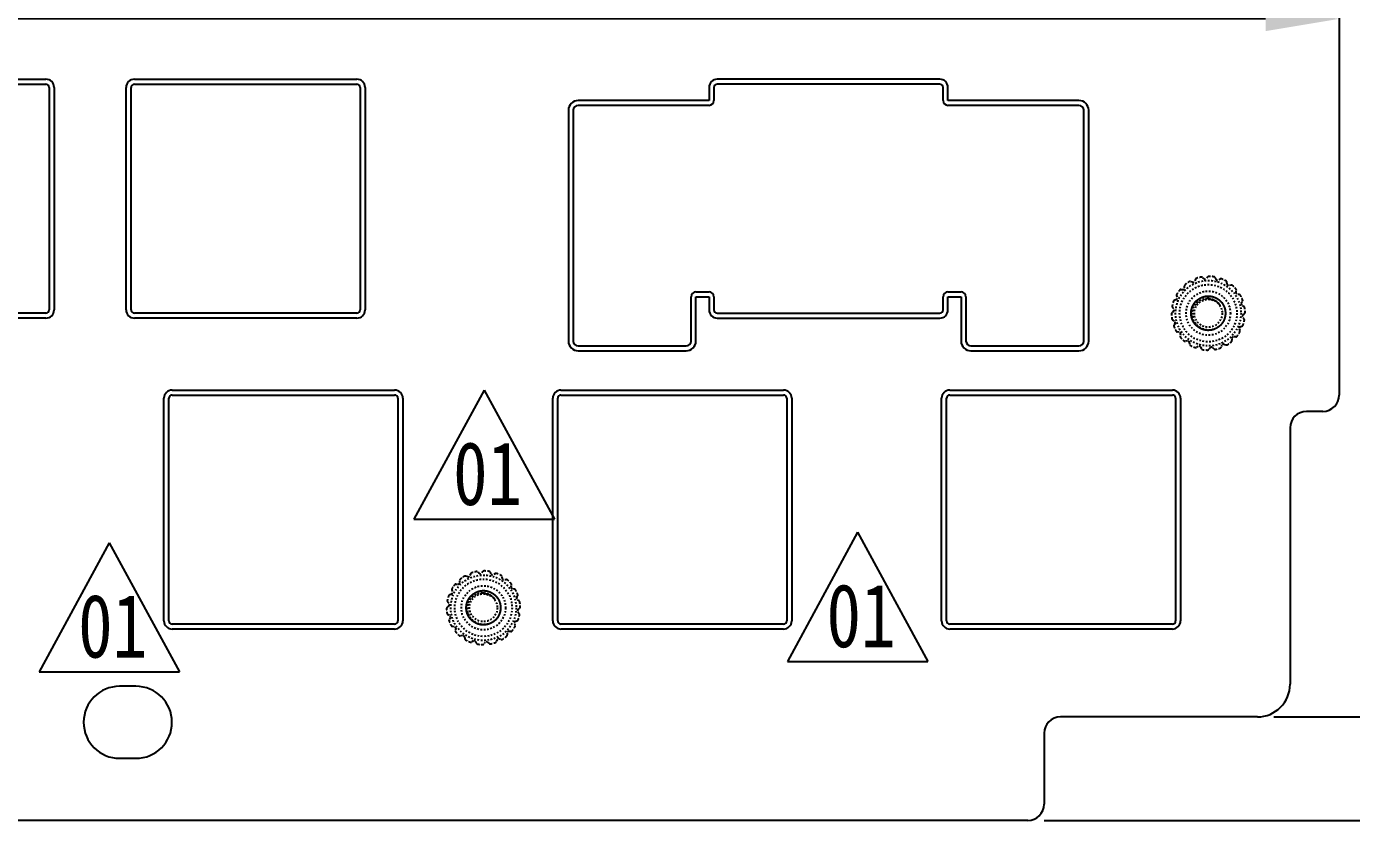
# Model space of a CAD drawing. Header units: inches. Extents: x 1466 to 2567, y -36 to 323.
# Drawn here: x 2398.3 to 2479.2, y 131.8 to 180.3 of the extents above; entities that cross this region are included whole.
import ezdxf

# ---------------------------------------------------------------- set-up
doc = ezdxf.new("R2010")
doc.units = ezdxf.units.IN
doc.header["$LTSCALE"] = 0.909449
doc.header["$MEASUREMENT"] = 0
doc.header["$PDMODE"] = 3
doc.header["$PDSIZE"] = 0.3125
doc.linetypes.add('HIDDEN', pattern=[0.2, 0.1, -0.1])
doc.linetypes.add('PHANTOM', pattern=[0.8, 0.45, -0.05, 0.1, -0.05, 0.1, -0.05])
doc.layers.get('0').update_dxf_attribs({"linetype": 'CONTINUOUS'})
doc.layers.get('Defpoints').update_dxf_attribs({"linetype": 'CONTINUOUS'})
doc.layers.add('DEFAULT_2', color=8, linetype='HIDDEN')
doc.layers.add('DEFAULT_3', color=7, linetype='PHANTOM')
doc.styles.get("Standard").update_dxf_attribs({"font": 'txt', "width": 0.8})
doc.dimstyles.get("Standard").update_dxf_attribs({"dimtxt": 6, "dimasz": 4.5, "dimexe": 1, "dimexo": 1, "dimgap": 0.09, "dimtad": 0, "dimzin": 1, "dimdsep": 46, "dimtxsty": 'STANDARD', "dimcen": 0.09, "dimclrd": 5, "dimclre": 5, "dimclrt": 1, "dimadec": 0, "dimazin": 0, "dimtp": 0.01, "dimtm": 0.01, "dimtfac": 1, "dimtofl": 0, "dimtmove": 0, "dimatfit": 3, "dimfxl": 1, "dimtolj": 1, "dimtzin": 4, "dimarcsym": 0})

# ---------------------------------------------------------------- blocks, each defined once
blk = doc.blocks.new('*D18')
at = {"layer": 'DEFAULT_3', "color": 3, "linetype": 'ByBlock', "lineweight": -2}
for p, q in [((2183.571, 187.772), (2183.571, 179.759)), ((2478.477, 187.772), (2478.477, 179.759)), ((2183.571, 180.759), (2179.071, 180.759)), ((2473.977, 180.759), (2188.071, 180.759))]:
    blk.add_line(p, q, dxfattribs=at)
at = {"layer": 'DEFAULT_3', "color": 3, "linetype": 'ByBlock'}
for points in [[(2188.071, 181.509), (2188.071, 180.009), (2183.571, 180.759)], [(2473.977, 181.509), (2473.977, 180.009), (2478.477, 180.759)]]:
    blk.add_solid(points, dxfattribs=at)
at = {"layer": 'Defpoints', "color": 0, "linetype": 'ByBlock'}
for p in [(2183.571, 188.772), (2478.477, 188.772), (2478.477, 180.759)]:
    blk.add_point(p, dxfattribs=at)
at = {"layer": 'DEFAULT_3', "color": 3, "linetype": 'ByBlock', "insert": (2160.981, 180.759), "char_height": 6, "attachment_point": 5}
blk.add_mtext('\\A1;294.91%%P0.1', dxfattribs=at)
blk = doc.blocks.new('*D21')
at = {"layer": 'DEFAULT_3', "color": 3, "linetype": 'ByBlock', "lineweight": -2}
for p, q in [((2474.477, 239.072), (2489.264, 239.072)), ((2488.264, 234.572), (2488.264, 205.877)), ((2488.264, 142.602), (2488.264, 171.297)), ((2474.477, 138.102), (2489.264, 138.102))]:
    blk.add_line(p, q, dxfattribs=at)
at = {"layer": 'DEFAULT_3', "color": 3, "linetype": 'ByBlock'}
for points in [[(2487.514, 234.572), (2489.014, 234.572), (2488.264, 239.072)], [(2487.514, 142.602), (2489.014, 142.602), (2488.264, 138.102)]]:
    blk.add_solid(points, dxfattribs=at)
at = {"layer": 'Defpoints', "color": 0, "linetype": 'ByBlock'}
for p in [(2473.477, 239.072), (2488.264, 239.072), (2473.477, 138.102)]:
    blk.add_point(p, dxfattribs=at)
at = {"layer": 'DEFAULT_3', "color": 3, "linetype": 'ByBlock', "insert": (2488.264, 188.587), "char_height": 6, "attachment_point": 5, "rotation": 90}
blk.add_mtext('\\A1;100.97%%P0.1', dxfattribs=at)
blk = doc.blocks.new('*D22')
at = {"layer": 'DEFAULT_3', "color": 3, "linetype": 'ByBlock', "lineweight": -2}
for p, q in [((2459.942, 244.772), (2514.614, 244.772)), ((2513.614, 240.272), (2513.614, 204.762)), ((2513.614, 136.272), (2513.614, 171.782)), ((2460.442, 131.772), (2514.614, 131.772))]:
    blk.add_line(p, q, dxfattribs=at)
at = {"layer": 'DEFAULT_3', "color": 3, "linetype": 'ByBlock'}
for points in [[(2512.864, 240.272), (2514.364, 240.272), (2513.614, 244.772)], [(2512.864, 136.272), (2514.364, 136.272), (2513.614, 131.772)]]:
    blk.add_solid(points, dxfattribs=at)
at = {"layer": 'Defpoints', "color": 0, "linetype": 'ByBlock'}
for p in [(2458.942, 244.772), (2459.442, 131.772), (2513.614, 131.772)]:
    blk.add_point(p, dxfattribs=at)
at = {"layer": 'DEFAULT_3', "color": 3, "linetype": 'ByBlock', "insert": (2513.614, 188.272), "char_height": 6, "attachment_point": 5, "rotation": 90}
blk.add_mtext('\\A1;113.00%%P0.1', dxfattribs=at)

msp = doc.modelspace()

# ---------------------------------------------------------------- linework, layer by layer
at = {"color": 7, "linetype": 'Continuous'}
for p, q in [((2478.477, 219.772), (2478.477, 157.772)), ((2385.842, 177.072), (2399.442, 177.072)), ((2385.842, 176.772), (2399.442, 176.772)), ((2399.642, 176.572), (2399.642, 162.972)), ((2399.942, 176.572), (2399.942, 162.972)), ((2404.342, 162.972), (2404.342, 176.572)), ((2404.642, 162.972), (2404.642, 176.572)), ((2404.842, 177.072), (2418.442, 177.072)), ((2404.842, 176.772), (2418.442, 176.772)), ((2418.642, 176.572), (2418.642, 162.972)), ((2418.942, 176.572), (2418.942, 162.972)), ((2439.967, 176.572), (2439.967, 175.772)), ((2440.267, 176.572), (2440.267, 175.772)), ((2454.067, 177.072), (2440.467, 177.072)), ((2454.067, 176.772), (2440.467, 176.772)), ((2454.267, 175.772), (2454.267, 176.572)), ((2454.567, 175.772), (2454.567, 176.572)), ((2439.967, 175.772), (2431.967, 175.772)), ((2462.567, 175.772), (2454.567, 175.772)), ((2431.367, 175.172), (2431.367, 161.072)), ((2431.667, 175.172), (2431.667, 161.072)), ((2439.967, 175.472), (2431.967, 175.472)), ((2462.567, 175.472), (2454.567, 175.472)), ((2462.867, 161.072), (2462.867, 175.172)), ((2463.167, 161.072), (2463.167, 175.172)), ((2438.867, 161.072), (2438.867, 163.772)), ((2439.167, 164.072), (2439.967, 164.072)), ((2439.167, 163.772), (2439.967, 163.772)), ((2439.167, 161.072), (2439.167, 163.772)), ((2439.967, 163.772), (2439.967, 162.972)), ((2440.267, 163.772), (2440.267, 162.972)), ((2454.267, 162.972), (2454.267, 163.772)), ((2454.567, 164.072), (2455.367, 164.072)), ((2454.567, 163.772), (2455.367, 163.772)), ((2454.567, 162.972), (2454.567, 163.772)), ((2455.367, 163.772), (2455.367, 161.072)), ((2455.667, 163.772), (2455.667, 161.072)), ((2399.442, 162.772), (2385.842, 162.772)), ((2418.442, 162.772), (2404.842, 162.772)), ((2440.467, 162.772), (2454.067, 162.772)), ((2399.442, 162.472), (2385.842, 162.472)), ((2418.442, 162.472), (2404.842, 162.472)), ((2440.467, 162.472), (2454.067, 162.472)), ((2431.967, 160.772), (2438.567, 160.772)), ((2431.967, 160.472), (2438.567, 160.472)), ((2455.967, 160.772), (2462.567, 160.772)), ((2455.967, 160.472), (2462.567, 160.472)), ((2407.152, 158.072), (2420.752, 158.072)), ((2430.917, 158.072), (2444.517, 158.072)), ((2454.682, 158.072), (2468.282, 158.072)), ((2406.652, 143.972), (2406.652, 157.572)), ((2406.952, 143.972), (2406.952, 157.572)), ((2407.152, 157.772), (2420.752, 157.772)), ((2420.952, 157.572), (2420.952, 143.972)), ((2421.252, 157.572), (2421.252, 143.972)), ((2430.417, 143.972), (2430.417, 157.572)), ((2430.717, 143.972), (2430.717, 157.572)), ((2430.917, 157.772), (2444.517, 157.772)), ((2444.717, 157.572), (2444.717, 143.972)), ((2445.017, 157.572), (2445.017, 143.972)), ((2454.182, 143.972), (2454.182, 157.572)), ((2454.482, 143.972), (2454.482, 157.572)), ((2454.682, 157.772), (2468.282, 157.772)), ((2468.482, 157.572), (2468.482, 143.972)), ((2468.782, 157.572), (2468.782, 143.972)), ((2477.477, 156.772), (2476.477, 156.772)), ((2475.477, 155.772), (2475.477, 140.102)), ((2420.752, 143.772), (2407.152, 143.772)), ((2420.752, 143.472), (2407.152, 143.472)), ((2444.517, 143.772), (2430.917, 143.772)), ((2444.517, 143.472), (2430.917, 143.472)), ((2468.282, 143.772), (2454.682, 143.772)), ((2468.282, 143.472), (2454.682, 143.472)), ((2404.942, 139.972), (2403.942, 139.972)), ((2473.477, 138.102), (2461.442, 138.102)), ((2460.442, 137.102), (2460.442, 132.772)), ((2403.942, 135.572), (2404.942, 135.572)), ((2459.442, 131.772), (2397.442, 131.772))]:
    msp.add_line(p, q, dxfattribs=at)
at = {"color": 2}
for p, q in [((2426.226, 158.071), (2421.932, 150.179)), ((2426.226, 158.071), (2430.52, 150.179)), ((2421.932, 150.179), (2430.52, 150.179)), ((2449.046, 149.383), (2444.752, 141.491)), ((2449.046, 149.383), (2453.34, 141.491)), ((2403.31, 148.749), (2399.016, 140.857)), ((2403.31, 148.749), (2407.604, 140.857)), ((2444.752, 141.491), (2453.34, 141.491)), ((2399.016, 140.857), (2407.604, 140.857))]:
    msp.add_line(p, q, dxfattribs=at)
at = {"color": 7, "linetype": 'Continuous'}
for centre, radius, start, end in [((2399.442, 176.572), 0.5, 0, 90), ((2399.442, 176.572), 0.2, 0, 90), ((2404.842, 176.572), 0.5, 90, 180), ((2404.842, 176.572), 0.2, 90, 180), ((2418.442, 176.572), 0.5, 0, 90), ((2418.442, 176.572), 0.2, 0, 90), ((2440.467, 176.572), 0.5, 90, 180), ((2440.467, 176.572), 0.2, 90, 180), ((2454.067, 176.572), 0.5, 0, 90), ((2454.067, 176.572), 0.2, 0, 90), ((2431.967, 175.172), 0.6, 90, 180), ((2439.967, 175.772), 0.3, 270, 0), ((2454.567, 175.772), 0.3, 180, 270), ((2462.567, 175.172), 0.6, 0, 90), ((2431.967, 175.172), 0.3, 90, 180), ((2462.567, 175.172), 0.3, 0, 90), ((2439.167, 163.772), 0.3, 90, 180), ((2439.967, 163.772), 0.3, 0, 90), ((2454.567, 163.772), 0.3, 90, 180), ((2455.367, 163.772), 0.3, 0, 90), ((2399.442, 162.972), 0.5, 270, 0), ((2399.442, 162.972), 0.2, 270, 0), ((2404.842, 162.972), 0.5, 180, 270), ((2404.842, 162.972), 0.2, 180, 270), ((2418.442, 162.972), 0.5, 270, 0), ((2418.442, 162.972), 0.2, 270, 0), ((2440.467, 162.972), 0.5, 180, 270), ((2440.467, 162.972), 0.2, 180, 270), ((2454.067, 162.972), 0.5, 270, 0), ((2454.067, 162.972), 0.2, 270, 0), ((2431.967, 161.072), 0.6, 180, 270), ((2431.967, 161.072), 0.3, 180, 270), ((2438.567, 161.072), 0.6, 270, 0), ((2438.567, 161.072), 0.3, 270, 0), ((2455.967, 161.072), 0.6, 180, 270), ((2455.967, 161.072), 0.3, 180, 270), ((2462.567, 161.072), 0.6, 270, 0), ((2462.567, 161.072), 0.3, 270, 0), ((2407.152, 157.572), 0.5, 90, 180), ((2420.752, 157.572), 0.5, 0, 90), ((2430.917, 157.572), 0.5, 90, 180), ((2444.517, 157.572), 0.5, 0, 90), ((2454.682, 157.572), 0.5, 90, 180), ((2468.282, 157.572), 0.5, 0, 90), ((2407.152, 157.572), 0.2, 90, 180), ((2420.752, 157.572), 0.2, 0, 90), ((2430.917, 157.572), 0.2, 90, 180), ((2444.517, 157.572), 0.2, 0, 90), ((2454.682, 157.572), 0.2, 90, 180), ((2468.282, 157.572), 0.2, 0, 90), ((2477.477, 157.772), 1, 270, 0), ((2476.477, 155.772), 1, 90, 180), ((2407.152, 143.972), 0.5, 180, 270), ((2407.152, 143.972), 0.2, 180, 270), ((2420.752, 143.972), 0.5, 270, 0), ((2420.752, 143.972), 0.2, 270, 0), ((2430.917, 143.972), 0.5, 180, 270), ((2430.917, 143.972), 0.2, 180, 270), ((2444.517, 143.972), 0.5, 270, 0), ((2444.517, 143.972), 0.2, 270, 0), ((2454.682, 143.972), 0.5, 180, 270), ((2454.682, 143.972), 0.2, 180, 270), ((2468.282, 143.972), 0.5, 270, 0), ((2468.282, 143.972), 0.2, 270, 0), ((2473.477, 140.102), 2, 270, 0), ((2403.942, 137.772), 2.2, 90, 270), ((2404.942, 137.772), 2.2, 270, 90), ((2461.442, 137.102), 1, 90, 180), ((2459.442, 132.772), 1, 270, 0)]:
    msp.add_arc(centre, radius, start, end, dxfattribs=at)
at = {"layer": 'DEFAULT_2', "color": 8, "linetype": 'HIDDEN'}
for p, q in [((2469.028, 164.32), (2469.03, 164.449)), ((2469.518, 164.663), (2469.388, 164.708)), ((2469.691, 164.843), (2469.645, 164.722)), ((2470.223, 164.876), (2470.116, 164.964)), ((2470.446, 164.987), (2470.362, 164.889)), ((2470.957, 164.836), (2470.887, 164.955)), ((2471.206, 164.864), (2471.092, 164.8)), ((2471.634, 164.548), (2471.609, 164.683)), ((2471.877, 164.488), (2471.749, 164.467)), ((2468.527, 163.604), (2468.399, 163.556)), ((2468.544, 163.853), (2468.587, 163.731)), ((2468.8, 164.219), (2468.93, 164.221)), ((2470.477, 163.622), (2470.477, 163.82)), ((2472.172, 164.045), (2472.194, 164.18)), ((2472.38, 163.906), (2472.252, 163.93)), ((2468.361, 162.887), (2468.256, 162.798)), ((2468.29, 163.127), (2468.373, 163.027)), ((2472.505, 163.388), (2472.572, 163.508)), ((2472.653, 163.187), (2472.541, 163.253)), ((2468.413, 162.292), (2468.301, 162.358)), ((2468.449, 162.157), (2468.381, 162.037)), ((2472.426, 161.941), (2472.555, 161.989)), ((2472.581, 162.518), (2472.663, 162.418)), ((2472.593, 162.657), (2472.697, 162.747)), ((2468.702, 161.615), (2468.574, 161.639)), ((2468.782, 161.5), (2468.759, 161.365)), ((2471.925, 161.225), (2471.924, 161.095)), ((2472.154, 161.326), (2472.024, 161.324)), ((2472.367, 161.814), (2472.41, 161.691)), ((2469.205, 161.077), (2469.076, 161.056)), ((2469.319, 160.997), (2469.345, 160.862)), ((2469.861, 160.744), (2469.748, 160.681)), ((2469.996, 160.708), (2470.066, 160.59)), ((2470.592, 160.656), (2470.507, 160.558)), ((2470.731, 160.668), (2470.837, 160.581)), ((2471.309, 160.823), (2471.263, 160.702)), ((2471.435, 160.882), (2471.565, 160.837)), ((2425.218, 146.663), (2425.088, 146.708)), ((2425.391, 146.843), (2425.345, 146.722)), ((2425.923, 146.876), (2425.816, 146.964)), ((2426.146, 146.987), (2426.062, 146.889)), ((2426.657, 146.836), (2426.587, 146.955)), ((2426.906, 146.864), (2426.792, 146.8)), ((2427.334, 146.548), (2427.309, 146.683)), ((2424.244, 145.853), (2424.287, 145.731)), ((2424.5, 146.219), (2424.63, 146.221)), ((2424.728, 146.32), (2424.73, 146.449)), ((2426.177, 145.622), (2426.177, 145.82)), ((2427.577, 146.488), (2427.449, 146.467)), ((2427.872, 146.045), (2427.894, 146.18)), ((2428.08, 145.906), (2427.952, 145.93)), ((2423.99, 145.127), (2424.073, 145.027)), ((2424.227, 145.604), (2424.099, 145.556)), ((2428.205, 145.388), (2428.272, 145.508)), ((2428.353, 145.187), (2428.241, 145.253)), ((2424.061, 144.887), (2423.956, 144.798)), ((2424.113, 144.292), (2424.001, 144.358)), ((2424.149, 144.157), (2424.081, 144.037)), ((2428.281, 144.518), (2428.363, 144.418)), ((2428.293, 144.657), (2428.397, 144.747)), ((2424.402, 143.615), (2424.274, 143.639)), ((2424.482, 143.5), (2424.459, 143.365)), ((2428.067, 143.814), (2428.11, 143.691)), ((2428.126, 143.941), (2428.255, 143.989)), ((2424.905, 143.077), (2424.776, 143.056)), ((2425.019, 142.997), (2425.045, 142.862)), ((2425.561, 142.744), (2425.448, 142.681)), ((2425.696, 142.708), (2425.766, 142.59)), ((2426.292, 142.656), (2426.207, 142.558)), ((2426.431, 142.668), (2426.537, 142.581)), ((2427.009, 142.823), (2426.963, 142.702)), ((2427.135, 142.882), (2427.265, 142.837)), ((2427.625, 143.225), (2427.624, 143.095)), ((2427.854, 143.326), (2427.724, 143.324))]:
    msp.add_line(p, q, dxfattribs=at)
for centre, radius in [((2470.477, 162.772), 2), ((2470.477, 162.772), 1.75), ((2470.477, 162.772), 1.35), ((2470.477, 162.772), 0.85), ((2426.177, 144.772), 2), ((2426.177, 144.772), 1.75), ((2426.177, 144.772), 1.35), ((2426.177, 144.772), 0.85)]:
    msp.add_circle(centre, radius, dxfattribs=at)
for centre, radius, start, end in [((2469.13, 164.448), 0.1, 128.78772, 179.31073), ((2470.477, 162.772), 2.25, 121.21228, 128.78772), ((2469.363, 164.611), 0.1, 70.68927, 121.21228), ((2469.551, 164.757), 0.1, 250.68927, 339.31073), ((2469.784, 164.808), 0.1, 108.78772, 159.31073), ((2470.477, 162.772), 2.25, 101.21228, 108.78772), ((2470.059, 164.881), 0.1, 50.68927, 101.21228), ((2470.286, 164.954), 0.1, 230.68927, 319.31073), ((2470.522, 164.922), 0.1, 88.78772, 139.31073), ((2470.477, 162.772), 2.25, 81.21228, 88.78772), ((2470.805, 164.897), 0.1, 30.68927, 81.21228), ((2471.043, 164.888), 0.1, 210.68927, 299.31073), ((2471.255, 164.777), 0.1, 68.78772, 119.31073), ((2470.477, 162.772), 2.25, 61.21228, 68.78772), ((2471.512, 164.657), 0.1, 10.68927, 61.21228), ((2471.733, 164.566), 0.1, 190.68927, 279.31073), ((2471.893, 164.39), 0.1, 48.78772, 99.31073), ((2470.477, 162.772), 2.25, 41.21228, 48.78772), ((2468.492, 163.698), 0.1, 290.68927, 19.31073), ((2468.638, 163.887), 0.1, 148.78772, 199.31073), ((2470.477, 162.772), 2.25, 141.21228, 148.78772), ((2468.801, 164.119), 0.1, 90.68927, 141.21228), ((2468.928, 164.321), 0.1, 270.68927, 359.31073), ((2472.094, 164.189), 0.1, 350.68927, 41.21228), ((2472.27, 164.028), 0.1, 170.68927, 259.31073), ((2472.361, 163.808), 0.1, 28.78772, 79.31073), ((2470.477, 162.772), 2.25, 21.21228, 28.78772), ((2472.481, 163.55), 0.1, 330.68927, 21.21228), ((2468.327, 162.727), 0.1, 130.68927, 181.21228), ((2468.368, 163.19), 0.1, 168.78772, 219.31073), ((2470.477, 162.772), 2.25, 161.21228, 168.78772), ((2468.441, 163.465), 0.1, 110.68927, 161.21228), ((2468.295, 162.963), 0.1, 310.68927, 39.31073), ((2472.592, 163.339), 0.1, 150.68927, 239.31073), ((2472.602, 163.101), 0.1, 8.78772, 59.31073), ((2472.626, 162.818), 0.1, 310.68927, 1.21228), ((2470.477, 162.772), 2.25, 1.21228, 8.78772), ((2470.477, 162.772), 2.25, 181.21228, 188.78772), ((2468.352, 162.444), 0.1, 188.78772, 239.31073), ((2468.472, 161.994), 0.1, 150.68927, 201.21228), ((2470.477, 162.772), 2.25, 201.21228, 208.78772), ((2468.362, 162.206), 0.1, 330.68927, 59.31073), ((2472.512, 162.08), 0.1, 290.68927, 341.21228), ((2472.658, 162.582), 0.1, 130.68927, 219.31073), ((2470.477, 162.772), 2.25, 341.21228, 348.78772), ((2472.586, 162.354), 0.1, 348.78772, 39.31073), ((2468.592, 161.737), 0.1, 208.78772, 259.31073), ((2468.683, 161.516), 0.1, 350.68927, 79.31073), ((2468.859, 161.356), 0.1, 170.68927, 221.21228), ((2470.477, 162.772), 2.25, 221.21228, 228.78772), ((2472.025, 161.224), 0.1, 90.68927, 179.31073), ((2472.153, 161.426), 0.1, 270.68927, 321.21228), ((2470.477, 162.772), 2.25, 321.21228, 328.78772), ((2472.461, 161.847), 0.1, 110.68927, 199.31073), ((2472.316, 161.658), 0.1, 328.78772, 19.31073), ((2469.06, 161.155), 0.1, 228.78772, 279.31073), ((2469.221, 160.979), 0.1, 10.68927, 99.31073), ((2469.441, 160.888), 0.1, 190.68927, 241.21228), ((2470.477, 162.772), 2.25, 241.21228, 248.78772), ((2469.699, 160.768), 0.1, 248.78772, 299.31073), ((2469.91, 160.657), 0.1, 30.68927, 119.31073), ((2470.148, 160.648), 0.1, 210.68927, 261.21228), ((2470.477, 162.772), 2.25, 261.21228, 268.78772), ((2470.431, 160.623), 0.1, 268.78772, 319.31073), ((2470.668, 160.591), 0.1, 50.68927, 139.31073), ((2470.895, 160.663), 0.1, 230.68927, 281.21228), ((2470.477, 162.772), 2.25, 281.21228, 288.78772), ((2471.169, 160.737), 0.1, 288.78772, 339.31073), ((2471.402, 160.788), 0.1, 70.68927, 159.31073), ((2471.591, 160.934), 0.1, 250.68927, 301.21228), ((2470.477, 162.772), 2.25, 301.21228, 308.78772), ((2471.824, 161.097), 0.1, 308.78772, 359.31073), ((2426.177, 144.772), 2.25, 121.21228, 128.78772), ((2425.063, 146.611), 0.1, 70.68927, 121.21228), ((2425.251, 146.757), 0.1, 250.68927, 339.31073), ((2425.484, 146.808), 0.1, 108.78772, 159.31073), ((2426.177, 144.772), 2.25, 101.21228, 108.78772), ((2425.759, 146.881), 0.1, 50.68927, 101.21228), ((2425.986, 146.954), 0.1, 230.68927, 319.31073), ((2426.222, 146.922), 0.1, 88.78772, 139.31073), ((2426.177, 144.772), 2.25, 81.21228, 88.78772), ((2426.505, 146.897), 0.1, 30.68927, 81.21228), ((2426.743, 146.888), 0.1, 210.68927, 299.31073), ((2426.955, 146.777), 0.1, 68.78772, 119.31073), ((2426.177, 144.772), 2.25, 61.21228, 68.78772), ((2427.212, 146.657), 0.1, 10.68927, 61.21228), ((2424.338, 145.887), 0.1, 148.78772, 199.31073), ((2426.177, 144.772), 2.25, 141.21228, 148.78772), ((2424.501, 146.119), 0.1, 90.68927, 141.21228), ((2424.628, 146.321), 0.1, 270.68927, 359.31073), ((2424.83, 146.448), 0.1, 128.78772, 179.31073), ((2427.433, 146.566), 0.1, 190.68927, 279.31073), ((2427.593, 146.39), 0.1, 48.78772, 99.31073), ((2426.177, 144.772), 2.25, 41.21228, 48.78772), ((2427.794, 146.189), 0.1, 350.68927, 41.21228), ((2427.97, 146.028), 0.1, 170.68927, 259.31073), ((2428.061, 145.808), 0.1, 28.78772, 79.31073), ((2426.177, 144.772), 2.25, 21.21228, 28.78772), ((2424.068, 145.19), 0.1, 168.78772, 219.31073), ((2426.177, 144.772), 2.25, 161.21228, 168.78772), ((2424.141, 145.465), 0.1, 110.68927, 161.21228), ((2423.995, 144.963), 0.1, 310.68927, 39.31073), ((2424.192, 145.698), 0.1, 290.68927, 19.31073), ((2428.292, 145.339), 0.1, 150.68927, 239.31073), ((2428.181, 145.55), 0.1, 330.68927, 21.21228), ((2428.302, 145.101), 0.1, 8.78772, 59.31073), ((2426.177, 144.772), 2.25, 1.21228, 8.78772), ((2424.027, 144.727), 0.1, 130.68927, 181.21228), ((2426.177, 144.772), 2.25, 181.21228, 188.78772), ((2424.052, 144.444), 0.1, 188.78772, 239.31073), ((2424.062, 144.206), 0.1, 330.68927, 59.31073), ((2428.358, 144.582), 0.1, 130.68927, 219.31073), ((2426.177, 144.772), 2.25, 341.21228, 348.78772), ((2428.286, 144.354), 0.1, 348.78772, 39.31073), ((2428.326, 144.818), 0.1, 310.68927, 1.21228), ((2424.172, 143.994), 0.1, 150.68927, 201.21228), ((2426.177, 144.772), 2.25, 201.21228, 208.78772), ((2424.292, 143.737), 0.1, 208.78772, 259.31073), ((2424.383, 143.516), 0.1, 350.68927, 79.31073), ((2424.559, 143.356), 0.1, 170.68927, 221.21228), ((2427.853, 143.426), 0.1, 270.68927, 321.21228), ((2426.177, 144.772), 2.25, 321.21228, 328.78772), ((2428.161, 143.847), 0.1, 110.68927, 199.31073), ((2428.016, 143.658), 0.1, 328.78772, 19.31073), ((2428.212, 144.08), 0.1, 290.68927, 341.21228), ((2426.177, 144.772), 2.25, 221.21228, 228.78772), ((2424.76, 143.155), 0.1, 228.78772, 279.31073), ((2424.921, 142.979), 0.1, 10.68927, 99.31073), ((2425.141, 142.888), 0.1, 190.68927, 241.21228), ((2426.177, 144.772), 2.25, 241.21228, 248.78772), ((2425.399, 142.768), 0.1, 248.78772, 299.31073), ((2425.61, 142.657), 0.1, 30.68927, 119.31073), ((2425.848, 142.648), 0.1, 210.68927, 261.21228), ((2426.177, 144.772), 2.25, 261.21228, 268.78772), ((2426.131, 142.623), 0.1, 268.78772, 319.31073), ((2426.368, 142.591), 0.1, 50.68927, 139.31073), ((2426.595, 142.663), 0.1, 230.68927, 281.21228), ((2426.177, 144.772), 2.25, 281.21228, 288.78772), ((2426.869, 142.737), 0.1, 288.78772, 339.31073), ((2427.102, 142.788), 0.1, 70.68927, 159.31073), ((2427.291, 142.934), 0.1, 250.68927, 301.21228), ((2426.177, 144.772), 2.25, 301.21228, 308.78772), ((2427.524, 143.097), 0.1, 308.78772, 359.31073), ((2427.725, 143.224), 0.1, 90.68927, 179.31073)]:
    msp.add_arc(centre, radius, start, end, dxfattribs=at)
for points, knots in [([(2470.477, 163.82), (2470.573, 163.82), (2470.766, 163.793), (2471.032, 163.676), (2471.257, 163.491), (2471.423, 163.251), (2471.518, 162.976), (2471.534, 162.685), (2471.471, 162.4), (2471.331, 162.145), (2471.129, 161.935), (2470.876, 161.79), (2470.64, 161.73), (2470.448, 161.722), (2470.256, 161.741), (2470.07, 161.798), (2469.902, 161.892), (2469.787, 161.98), (2469.685, 162.082), (2469.597, 162.197), (2469.526, 162.324), (2469.474, 162.458), (2469.441, 162.599), (2469.426, 162.743), (2469.432, 162.888), (2469.458, 163.03), (2469.503, 163.167), (2469.567, 163.297), (2469.647, 163.418), (2469.744, 163.525), (2469.854, 163.619), (2469.976, 163.696), (2470.108, 163.756), (2470.292, 163.811), (2470.487, 163.827), (2470.678, 163.804), (2470.864, 163.754), (2471.038, 163.666), (2471.188, 163.546), (2471.321, 163.406), (2471.448, 163.199), (2471.528, 162.919), (2471.527, 162.627), (2471.424, 162.255), (2471.106, 161.867), (2470.63, 161.705), (2470.246, 161.737), (2469.972, 161.839), (2469.738, 162.012), (2469.588, 162.203), (2469.503, 162.376), (2469.444, 162.559), (2469.422, 162.753), (2469.44, 162.945), (2469.485, 163.132), (2469.568, 163.308), (2469.684, 163.462), (2469.786, 163.564), (2469.901, 163.651), (2470.027, 163.722), (2470.162, 163.775), (2470.303, 163.809), (2470.447, 163.823), (2470.591, 163.817), (2470.734, 163.791), (2470.871, 163.746), (2471.001, 163.683), (2471.121, 163.602), (2471.229, 163.506), (2471.323, 163.396), (2471.4, 163.273), (2471.46, 163.142), (2471.502, 163.003), (2471.531, 162.813), (2471.518, 162.57), (2471.424, 162.294), (2471.258, 162.055), (2471.033, 161.869), (2470.766, 161.752), (2470.478, 161.711), (2470.189, 161.752), (2469.922, 161.868), (2469.697, 162.053), (2469.53, 162.292), (2469.436, 162.568), (2469.419, 162.859), (2469.462, 163.049), (2469.495, 163.138)], [0, 0, 0, 0, 0.015621, 0.031242, 0.046862, 0.062483, 0.078103, 0.093723, 0.109344, 0.124965, 0.140586, 0.156207, 0.171827, 0.179656, 0.187485, 0.203106, 0.210935, 0.218764, 0.226593, 0.234422, 0.242251, 0.25008, 0.257908, 0.265738, 0.273566, 0.281395, 0.289224, 0.297053, 0.304882, 0.312711, 0.32054, 0.328369, 0.336198, 0.344027, 0.359649, 0.367478, 0.375306, 0.390927, 0.398756, 0.406585, 0.422206, 0.437826, 0.453447, 0.469068, 0.500019, 0.530969, 0.54659, 0.562211, 0.577831, 0.593452, 0.60128, 0.609109, 0.62473, 0.632559, 0.640388, 0.65601, 0.663839, 0.671669, 0.679498, 0.687327, 0.695156, 0.702984, 0.710814, 0.718643, 0.726472, 0.7343, 0.742129, 0.749958, 0.757787, 0.765615, 0.773444, 0.781273, 0.789102, 0.796931, 0.812552, 0.828172, 0.843793, 0.859414, 0.875036, 0.890657, 0.906277, 0.921898, 0.937518, 0.953138, 0.968758, 0.984379, 1, 1, 1, 1]), ([(2469.791, 161.981), (2469.718, 162.044), (2469.59, 162.19), (2469.486, 162.41), (2469.441, 162.597), (2469.421, 162.788), (2469.448, 163.03), (2469.556, 163.301), (2469.735, 163.531), (2469.969, 163.704), (2470.242, 163.806), (2470.532, 163.832), (2470.818, 163.776), (2471.079, 163.646), (2471.294, 163.449), (2471.422, 163.242), (2471.487, 163.061), (2471.517, 162.92), (2471.527, 162.775), (2471.518, 162.631), (2471.489, 162.489), (2471.424, 162.308), (2471.323, 162.142), (2471.191, 162.001), (2471.078, 161.911), (2470.954, 161.836), (2470.821, 161.779), (2470.681, 161.741), (2470.538, 161.723), (2470.393, 161.725), (2470.25, 161.746), (2470.111, 161.787), (2469.936, 161.866), (2469.778, 161.982), (2469.649, 162.124), (2469.541, 162.284), (2469.468, 162.464), (2469.432, 162.654), (2469.424, 162.846), (2469.464, 163.086), (2469.566, 163.306), (2469.682, 163.46), (2469.818, 163.597), (2470.021, 163.731), (2470.299, 163.818), (2470.59, 163.828), (2470.873, 163.756), (2471.126, 163.612), (2471.296, 163.438), (2471.399, 163.275), (2471.48, 163.101), (2471.533, 162.863), (2471.521, 162.621), (2471.472, 162.434), (2471.397, 162.257), (2471.287, 162.096), (2471.148, 161.963), (2470.991, 161.851), (2470.813, 161.772), (2470.625, 161.732), (2470.48, 161.722), (2470.336, 161.731), (2470.194, 161.76), (2470.058, 161.808), (2469.929, 161.875), (2469.812, 161.959), (2469.706, 162.058), (2469.615, 162.171), (2469.516, 162.336), (2469.452, 162.52), (2469.428, 162.711), (2469.429, 162.856), (2469.451, 162.999), (2469.491, 163.137), (2469.551, 163.269), (2469.653, 163.432), (2469.789, 163.572), (2469.948, 163.681), (2470.121, 163.766), (2470.356, 163.826), (2470.648, 163.82), (2470.926, 163.733), (2471.171, 163.575), (2471.362, 163.356), (2471.488, 163.093), (2471.537, 162.806), (2471.511, 162.564), (2471.452, 162.38), (2471.368, 162.207), (2471.22, 162.015), (2471.063, 161.899), (2470.979, 161.853)], [0, 0, 0, 0, 0.01561, 0.031221, 0.039045, 0.046868, 0.062479, 0.078089, 0.093699, 0.10931, 0.12492, 0.140531, 0.156141, 0.171752, 0.187361, 0.202972, 0.210796, 0.21862, 0.226444, 0.234268, 0.242091, 0.249915, 0.265526, 0.27335, 0.281173, 0.288997, 0.296821, 0.304645, 0.312468, 0.320292, 0.328116, 0.33594, 0.343764, 0.359376, 0.367199, 0.375023, 0.390634, 0.398458, 0.406281, 0.421892, 0.437502, 0.445326, 0.45315, 0.46876, 0.48437, 0.499981, 0.515591, 0.531202, 0.546813, 0.554636, 0.56246, 0.57807, 0.593681, 0.601504, 0.609328, 0.624939, 0.632763, 0.640587, 0.656198, 0.664022, 0.671846, 0.67967, 0.687494, 0.695317, 0.703141, 0.710965, 0.718789, 0.726612, 0.734436, 0.750047, 0.757871, 0.765695, 0.773518, 0.781342, 0.789166, 0.79699, 0.812601, 0.820425, 0.828248, 0.843859, 0.859469, 0.87508, 0.89069, 0.9063, 0.921911, 0.937521, 0.953131, 0.960955, 0.968779, 0.98439, 1, 1, 1, 1]), ([(2469.495, 163.138), (2469.529, 163.228), (2469.621, 163.4), (2469.824, 163.608), (2470.076, 163.755), (2470.359, 163.826), (2470.65, 163.819), (2470.928, 163.732), (2471.173, 163.574), (2471.364, 163.354), (2471.489, 163.091), (2471.537, 162.803), (2471.511, 162.561), (2471.451, 162.378), (2471.366, 162.205), (2471.247, 162.051), (2471.1, 161.926), (2470.978, 161.849), (2470.847, 161.789), (2470.708, 161.747), (2470.565, 161.725), (2470.421, 161.723), (2470.277, 161.741), (2470.137, 161.778), (2470.004, 161.834), (2469.879, 161.908), (2469.766, 161.998), (2469.667, 162.103), (2469.582, 162.221), (2469.515, 162.349), (2469.466, 162.485), (2469.436, 162.626), (2469.426, 162.771), (2469.439, 162.963), (2469.492, 163.15), (2469.58, 163.321), (2469.692, 163.478), (2469.836, 163.61), (2470.001, 163.709), (2470.178, 163.784), (2470.416, 163.831), (2470.707, 163.808), (2470.98, 163.706), (2471.292, 163.479), (2471.545, 163.045), (2471.531, 162.543), (2471.366, 162.194), (2471.175, 161.973), (2470.931, 161.814), (2470.699, 161.741), (2470.508, 161.722), (2470.315, 161.73), (2470.126, 161.777), (2469.953, 161.861), (2469.793, 161.969), (2469.657, 162.108), (2469.553, 162.27), (2469.493, 162.402), (2469.452, 162.54), (2469.43, 162.683), (2469.427, 162.828), (2469.445, 162.972), (2469.482, 163.111), (2469.538, 163.245), (2469.612, 163.369), (2469.702, 163.482), (2469.807, 163.582), (2469.925, 163.666), (2470.052, 163.734), (2470.189, 163.783), (2470.33, 163.813), (2470.474, 163.823), (2470.619, 163.814), (2470.807, 163.775), (2471.03, 163.677), (2471.256, 163.493), (2471.422, 163.253), (2471.518, 162.978), (2471.534, 162.687), (2471.472, 162.403), (2471.333, 162.146), (2471.131, 161.936), (2470.878, 161.791), (2470.596, 161.718), (2470.305, 161.726), (2470.026, 161.812), (2469.863, 161.918), (2469.791, 161.981)], [0, 0, 0, 0, 0.015621, 0.031242, 0.046862, 0.062483, 0.078103, 0.093724, 0.109344, 0.124965, 0.140586, 0.156207, 0.171828, 0.179656, 0.187485, 0.203106, 0.210935, 0.218764, 0.226593, 0.234422, 0.242251, 0.25008, 0.257908, 0.265738, 0.273566, 0.281395, 0.289224, 0.297053, 0.304882, 0.312711, 0.32054, 0.328369, 0.336198, 0.344027, 0.359649, 0.367478, 0.375306, 0.390928, 0.398756, 0.406585, 0.422206, 0.437826, 0.453447, 0.469068, 0.500019, 0.530969, 0.54659, 0.562211, 0.577831, 0.593452, 0.60128, 0.609109, 0.62473, 0.632559, 0.640388, 0.65601, 0.663839, 0.671669, 0.679498, 0.687327, 0.695156, 0.702985, 0.710814, 0.718643, 0.726472, 0.7343, 0.742129, 0.749958, 0.757787, 0.765615, 0.773444, 0.781273, 0.789102, 0.796931, 0.812552, 0.828172, 0.843793, 0.859414, 0.875036, 0.890657, 0.906277, 0.921898, 0.937518, 0.953138, 0.968758, 0.984379, 1, 1, 1, 1]), ([(2470.979, 161.853), (2470.897, 161.812), (2470.722, 161.752), (2470.446, 161.733), (2470.219, 161.78), (2470.051, 161.852), (2469.893, 161.946), (2469.723, 162.103), (2469.602, 162.3), (2469.541, 162.472), (2469.505, 162.652), (2469.506, 162.837), (2469.547, 163.016), (2469.597, 163.144), (2469.664, 163.264), (2469.748, 163.373), (2469.847, 163.469), (2469.96, 163.549), (2470.082, 163.611), (2470.213, 163.655), (2470.348, 163.679), (2470.486, 163.682), (2470.622, 163.665), (2470.755, 163.627), (2470.88, 163.569), (2471.032, 163.467), (2471.127, 163.365), (2471.178, 163.289)], [0, 0, 0, 0, 0.062455, 0.124897, 0.18734, 0.218634, 0.249924, 0.312354, 0.374781, 0.406067, 0.437353, 0.499767, 0.531049, 0.562332, 0.593615, 0.624897, 0.656176, 0.687452, 0.718731, 0.75001, 0.781289, 0.812567, 0.843841, 0.875113, 0.906383, 0.937653, 1, 1, 1, 1]), ([(2471.178, 163.289), (2471.138, 163.34), (2471.047, 163.434), (2470.882, 163.54), (2470.698, 163.606), (2470.568, 163.622), (2470.503, 163.622)], [0, 0, 0, 0, 0.250018, 0.500012, 0.749986, 1, 1, 1, 1]), ([(2426.177, 145.82), (2426.273, 145.82), (2426.466, 145.793), (2426.732, 145.676), (2426.957, 145.491), (2427.123, 145.251), (2427.218, 144.976), (2427.234, 144.685), (2427.171, 144.4), (2427.031, 144.145), (2426.829, 143.935), (2426.576, 143.79), (2426.34, 143.73), (2426.148, 143.722), (2425.956, 143.741), (2425.77, 143.798), (2425.602, 143.892), (2425.487, 143.98), (2425.385, 144.082), (2425.297, 144.197), (2425.226, 144.324), (2425.174, 144.458), (2425.141, 144.599), (2425.126, 144.743), (2425.132, 144.888), (2425.158, 145.03), (2425.203, 145.167), (2425.267, 145.297), (2425.347, 145.418), (2425.444, 145.525), (2425.554, 145.619), (2425.676, 145.696), (2425.808, 145.756), (2425.992, 145.811), (2426.187, 145.827), (2426.378, 145.804), (2426.564, 145.754), (2426.738, 145.666), (2426.888, 145.546), (2427.021, 145.406), (2427.148, 145.199), (2427.228, 144.919), (2427.227, 144.627), (2427.124, 144.255), (2426.806, 143.867), (2426.33, 143.705), (2425.946, 143.737), (2425.672, 143.839), (2425.438, 144.012), (2425.288, 144.203), (2425.203, 144.376), (2425.144, 144.559), (2425.122, 144.753), (2425.14, 144.945), (2425.185, 145.132), (2425.268, 145.308), (2425.384, 145.462), (2425.486, 145.564), (2425.601, 145.651), (2425.727, 145.722), (2425.862, 145.775), (2426.003, 145.809), (2426.147, 145.823), (2426.291, 145.817), (2426.434, 145.791), (2426.571, 145.746), (2426.701, 145.683), (2426.821, 145.602), (2426.929, 145.506), (2427.023, 145.396), (2427.1, 145.273), (2427.16, 145.142), (2427.202, 145.003), (2427.231, 144.813), (2427.218, 144.57), (2427.124, 144.294), (2426.958, 144.055), (2426.733, 143.869), (2426.466, 143.752), (2426.178, 143.711), (2425.889, 143.752), (2425.622, 143.868), (2425.397, 144.053), (2425.23, 144.292), (2425.136, 144.568), (2425.119, 144.859), (2425.162, 145.049), (2425.195, 145.138)], [0, 0, 0, 0, 0.015621, 0.031242, 0.046862, 0.062483, 0.078103, 0.093723, 0.109344, 0.124965, 0.140586, 0.156207, 0.171827, 0.179656, 0.187485, 0.203106, 0.210935, 0.218764, 0.226593, 0.234422, 0.242251, 0.25008, 0.257908, 0.265738, 0.273566, 0.281395, 0.289224, 0.297053, 0.304882, 0.312711, 0.32054, 0.328369, 0.336198, 0.344027, 0.359649, 0.367478, 0.375306, 0.390927, 0.398756, 0.406585, 0.422206, 0.437826, 0.453447, 0.469068, 0.500019, 0.530969, 0.54659, 0.562211, 0.577831, 0.593452, 0.60128, 0.609109, 0.62473, 0.632559, 0.640388, 0.65601, 0.663839, 0.671669, 0.679498, 0.687327, 0.695156, 0.702984, 0.710814, 0.718643, 0.726472, 0.7343, 0.742129, 0.749958, 0.757787, 0.765615, 0.773444, 0.781273, 0.789102, 0.796931, 0.812552, 0.828172, 0.843793, 0.859414, 0.875036, 0.890657, 0.906277, 0.921898, 0.937518, 0.953138, 0.968758, 0.984379, 1, 1, 1, 1]), ([(2425.491, 143.981), (2425.418, 144.044), (2425.29, 144.19), (2425.186, 144.41), (2425.141, 144.597), (2425.121, 144.788), (2425.148, 145.03), (2425.256, 145.301), (2425.435, 145.531), (2425.669, 145.704), (2425.942, 145.806), (2426.232, 145.832), (2426.518, 145.776), (2426.779, 145.646), (2426.994, 145.449), (2427.122, 145.242), (2427.187, 145.061), (2427.217, 144.92), (2427.227, 144.775), (2427.218, 144.631), (2427.189, 144.489), (2427.124, 144.308), (2427.023, 144.142), (2426.891, 144.001), (2426.778, 143.911), (2426.654, 143.836), (2426.521, 143.779), (2426.381, 143.741), (2426.238, 143.723), (2426.093, 143.725), (2425.95, 143.746), (2425.811, 143.787), (2425.636, 143.866), (2425.478, 143.982), (2425.349, 144.124), (2425.241, 144.284), (2425.168, 144.464), (2425.132, 144.654), (2425.124, 144.846), (2425.164, 145.086), (2425.266, 145.306), (2425.382, 145.46), (2425.518, 145.597), (2425.721, 145.731), (2425.999, 145.818), (2426.29, 145.828), (2426.573, 145.756), (2426.826, 145.612), (2426.996, 145.438), (2427.099, 145.275), (2427.18, 145.101), (2427.233, 144.863), (2427.221, 144.621), (2427.172, 144.434), (2427.097, 144.257), (2426.987, 144.096), (2426.848, 143.963), (2426.691, 143.851), (2426.513, 143.772), (2426.325, 143.732), (2426.18, 143.722), (2426.036, 143.731), (2425.894, 143.76), (2425.758, 143.808), (2425.629, 143.875), (2425.512, 143.959), (2425.406, 144.058), (2425.315, 144.171), (2425.216, 144.336), (2425.152, 144.52), (2425.128, 144.711), (2425.129, 144.856), (2425.151, 144.999), (2425.191, 145.137), (2425.251, 145.269), (2425.353, 145.432), (2425.489, 145.572), (2425.648, 145.681), (2425.821, 145.766), (2426.056, 145.826), (2426.348, 145.82), (2426.626, 145.733), (2426.871, 145.575), (2427.062, 145.356), (2427.188, 145.093), (2427.237, 144.806), (2427.211, 144.564), (2427.152, 144.38), (2427.068, 144.207), (2426.92, 144.015), (2426.763, 143.899), (2426.679, 143.853)], [0, 0, 0, 0, 0.01561, 0.031221, 0.039045, 0.046868, 0.062479, 0.078089, 0.093699, 0.10931, 0.12492, 0.140531, 0.156141, 0.171752, 0.187361, 0.202972, 0.210796, 0.21862, 0.226444, 0.234268, 0.242091, 0.249915, 0.265526, 0.27335, 0.281173, 0.288997, 0.296821, 0.304645, 0.312468, 0.320292, 0.328116, 0.33594, 0.343764, 0.359376, 0.367199, 0.375023, 0.390634, 0.398458, 0.406281, 0.421892, 0.437502, 0.445326, 0.45315, 0.46876, 0.48437, 0.499981, 0.515591, 0.531202, 0.546813, 0.554636, 0.56246, 0.57807, 0.593681, 0.601504, 0.609328, 0.624939, 0.632763, 0.640587, 0.656198, 0.664022, 0.671846, 0.67967, 0.687494, 0.695317, 0.703141, 0.710965, 0.718789, 0.726612, 0.734436, 0.750047, 0.757871, 0.765695, 0.773518, 0.781342, 0.789166, 0.79699, 0.812601, 0.820425, 0.828248, 0.843859, 0.859469, 0.87508, 0.89069, 0.9063, 0.921911, 0.937521, 0.953131, 0.960955, 0.968779, 0.98439, 1, 1, 1, 1]), ([(2425.195, 145.138), (2425.229, 145.228), (2425.321, 145.4), (2425.524, 145.608), (2425.776, 145.755), (2426.059, 145.826), (2426.35, 145.819), (2426.628, 145.732), (2426.873, 145.574), (2427.064, 145.354), (2427.189, 145.091), (2427.237, 144.803), (2427.211, 144.561), (2427.151, 144.378), (2427.066, 144.205), (2426.947, 144.051), (2426.8, 143.926), (2426.678, 143.849), (2426.547, 143.789), (2426.408, 143.747), (2426.265, 143.725), (2426.121, 143.723), (2425.977, 143.741), (2425.837, 143.778), (2425.704, 143.834), (2425.579, 143.908), (2425.466, 143.998), (2425.367, 144.103), (2425.282, 144.221), (2425.215, 144.349), (2425.166, 144.485), (2425.136, 144.626), (2425.126, 144.771), (2425.139, 144.963), (2425.192, 145.15), (2425.28, 145.321), (2425.392, 145.478), (2425.536, 145.61), (2425.701, 145.709), (2425.878, 145.784), (2426.116, 145.831), (2426.407, 145.808), (2426.68, 145.706), (2426.992, 145.479), (2427.245, 145.045), (2427.231, 144.543), (2427.066, 144.194), (2426.875, 143.973), (2426.631, 143.814), (2426.399, 143.741), (2426.208, 143.722), (2426.015, 143.73), (2425.826, 143.777), (2425.653, 143.861), (2425.493, 143.969), (2425.357, 144.108), (2425.253, 144.27), (2425.193, 144.402), (2425.152, 144.54), (2425.13, 144.683), (2425.127, 144.828), (2425.145, 144.972), (2425.182, 145.111), (2425.238, 145.245), (2425.312, 145.369), (2425.402, 145.482), (2425.507, 145.582), (2425.625, 145.666), (2425.752, 145.734), (2425.889, 145.783), (2426.03, 145.813), (2426.174, 145.823), (2426.319, 145.814), (2426.507, 145.775), (2426.73, 145.677), (2426.956, 145.493), (2427.122, 145.253), (2427.218, 144.978), (2427.234, 144.687), (2427.172, 144.403), (2427.033, 144.146), (2426.831, 143.936), (2426.578, 143.791), (2426.296, 143.718), (2426.005, 143.726), (2425.726, 143.812), (2425.563, 143.918), (2425.491, 143.981)], [0, 0, 0, 0, 0.015621, 0.031242, 0.046862, 0.062483, 0.078103, 0.093724, 0.109344, 0.124965, 0.140586, 0.156207, 0.171828, 0.179656, 0.187485, 0.203106, 0.210935, 0.218764, 0.226593, 0.234422, 0.242251, 0.25008, 0.257908, 0.265738, 0.273566, 0.281395, 0.289224, 0.297053, 0.304882, 0.312711, 0.32054, 0.328369, 0.336198, 0.344027, 0.359649, 0.367478, 0.375306, 0.390928, 0.398756, 0.406585, 0.422206, 0.437826, 0.453447, 0.469068, 0.500019, 0.530969, 0.54659, 0.562211, 0.577831, 0.593452, 0.60128, 0.609109, 0.62473, 0.632559, 0.640388, 0.65601, 0.663839, 0.671669, 0.679498, 0.687327, 0.695156, 0.702985, 0.710814, 0.718643, 0.726472, 0.7343, 0.742129, 0.749958, 0.757787, 0.765615, 0.773444, 0.781273, 0.789102, 0.796931, 0.812552, 0.828172, 0.843793, 0.859414, 0.875036, 0.890657, 0.906277, 0.921898, 0.937518, 0.953138, 0.968758, 0.984379, 1, 1, 1, 1]), ([(2426.679, 143.853), (2426.597, 143.812), (2426.422, 143.752), (2426.146, 143.733), (2425.919, 143.78), (2425.751, 143.852), (2425.593, 143.946), (2425.423, 144.103), (2425.302, 144.3), (2425.241, 144.472), (2425.205, 144.652), (2425.206, 144.837), (2425.247, 145.016), (2425.297, 145.144), (2425.364, 145.264), (2425.448, 145.373), (2425.547, 145.469), (2425.66, 145.549), (2425.782, 145.611), (2425.913, 145.655), (2426.048, 145.679), (2426.186, 145.682), (2426.322, 145.665), (2426.455, 145.627), (2426.58, 145.569), (2426.732, 145.467), (2426.827, 145.365), (2426.878, 145.289)], [0, 0, 0, 0, 0.062455, 0.124897, 0.18734, 0.218634, 0.249924, 0.312354, 0.374781, 0.406067, 0.437353, 0.499767, 0.531049, 0.562332, 0.593615, 0.624897, 0.656176, 0.687452, 0.718731, 0.75001, 0.781289, 0.812567, 0.843841, 0.875113, 0.906383, 0.937653, 1, 1, 1, 1]), ([(2426.878, 145.289), (2426.838, 145.34), (2426.747, 145.434), (2426.582, 145.54), (2426.398, 145.606), (2426.268, 145.622), (2426.203, 145.622)], [0, 0, 0, 0, 0.250018, 0.500012, 0.749986, 1, 1, 1, 1])]:
    msp.add_open_spline(points, degree=3, knots=knots, dxfattribs=at)
for points in [[(2471.12, 163.328), (2471.14, 163.316), (2471.159, 163.303), (2471.178, 163.289)], [(2426.82, 145.328), (2426.84, 145.316), (2426.859, 145.303), (2426.878, 145.289)]]:
    msp.add_open_spline(points, degree=3, dxfattribs=at)

# ---------------------------------------------------------------- texts
at = {"color": 2, "char_height": 3.87513, "width": 15.95601, "attachment_point": 1}
for insert in [(2424.323, 154.926), (2447.144, 146.238), (2401.408, 145.604)]:
    msp.add_mtext('{\\fSimSun|b0|i0|c134|p2;01}', dxfattribs=dict(at, insert=insert))

# ---------------------------------------------------------------- dimensions: what is measured, and where the dimension line sits
at = {"layer": 'DEFAULT_3', "linetype": 'ByBlock'}
for base, p1, p2, picture, middle in [((2513.614, 131.772), (2458.942, 244.772), (2459.442, 131.772), '*D22', (2513.614, 188.272)), ((2488.264, 239.072), (2473.477, 138.102), (2473.477, 239.072), '*D21', (2488.264, 188.587))]:
    dim = msp.add_linear_dim(base=base, p1=p1, p2=p2, angle=90, text='<>%%P0.1', dimstyle='STANDARD', override={"dimclrd": 3, "dimclre": 3, "dimclrt": 3, "dimtfillclr": 256}, dxfattribs=at)
    dim.commit()
    dim.dimension.update_dxf_attribs({"geometry": picture, "text_midpoint": middle})
dim = msp.add_linear_dim(base=(2478.477, 180.759), p1=(2183.571, 188.772), p2=(2478.477, 188.772), text='<>%%P0.1', dimstyle='STANDARD', override={"dimclrd": 3, "dimclre": 3, "dimclrt": 3, "dimtfillclr": 256}, dxfattribs=at)
dim.commit()
dim.dimension.update_dxf_attribs({"geometry": '*D18', "text_midpoint": (2160.981, 180.759), "dimtype": 160})

doc.saveas('drawing.dxf')
